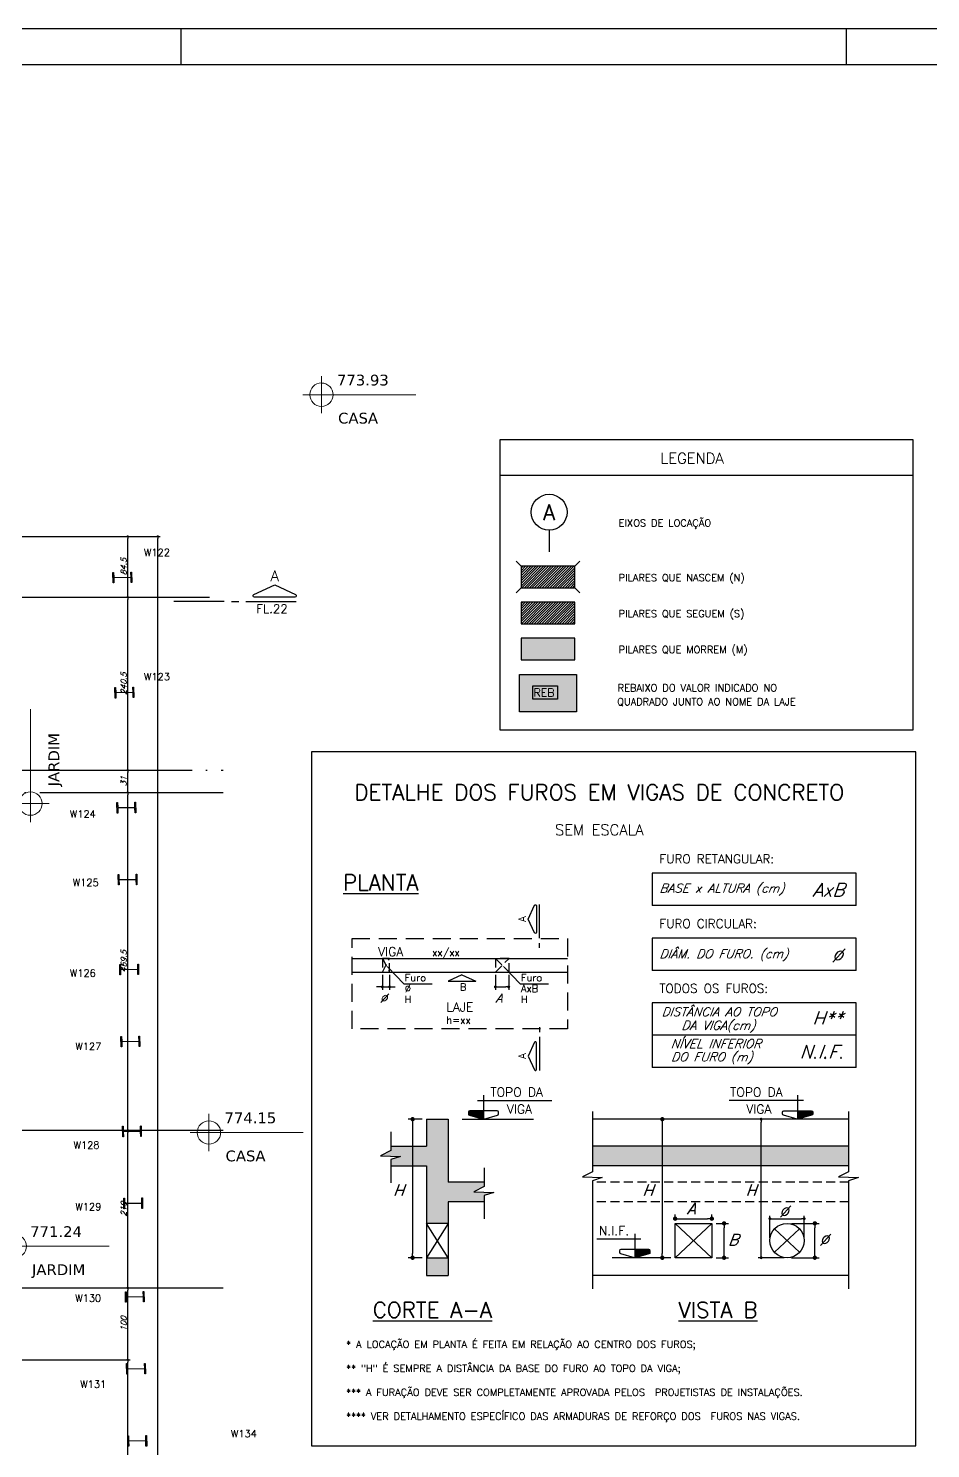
# Model space of a CAD drawing. Extents: x -4172 to 5483, y -2094 to 2406.
# Drawn here: x 3421 to 4675, y 432 to 2406 of the extents above; entities that cross this region are included whole.
import ezdxf
from ezdxf import colors
from ezdxf.entities.mleader import LeaderData, LeaderLine
from ezdxf.enums import TextEntityAlignment as Align
from ezdxf.math import Vec2, Vec3

# ---------------------------------------------------------------- set-up
doc = ezdxf.new("R2010")
doc.units = 0
doc.header["$LTSCALE"] = 50
doc.header["$MEASUREMENT"] = 0
for name, pattern in [('DASHED', [0.75, 0.5, -0.25]), ('EIXO', [6.8, 6, -0.4, 0, -0.4]), ('HIDDEN', [0.375, 0.25, -0.125])]:
    doc.linetypes.add(name, pattern=pattern)
doc.layers.get('0').update_dxf_attribs({"linetype": 'CONTINUOUS'})
doc.layers.get('DEFPOINTS').update_dxf_attribs({"linetype": 'CONTINUOUS'})
for name, color, linetype in [('13', 3, 'CONTINUOUS'), ('6', 6, 'CONTINUOUS'), ('F-AUX', 2, 'CONTINUOUS'), ('F-AUX-RED', 1, 'CONTINUOUS'), ('F-CORTE-INDICAÇÃO', 4, 'CONTINUOUS'), ('F-COTAS', 106, 'CONTINUOUS'), ('F-DET_LINHA', 1, 'CONTINUOUS'), ('F-DET_TEXTO', 3, 'CONTINUOUS'), ('F-EIXO', 12, 'EIXO'), ('F-FURO-PAREDE-TEXTOS', 2, 'CONTINUOUS'), ('F-FUROS', 2, 'HIDDEN'), ('F-LAJES', 3, 'CONTINUOUS'), ('F-LAJES-DIM', 2, 'CONTINUOUS'), ('F-LAJES-NOME', 4, 'CONTINUOUS'), ('F-MARGEM', 1, 'CONTINUOUS'), ('F-PERFIL - W310x52', 4, 'CONTINUOUS'), ('F-PERFIL- W250x32.7', 4, 'CONTINUOUS'), ('F-PILARES', 170, 'CONTINUOUS'), ('F-PILARES-HACH', 174, 'CONTINUOUS'), ('F-PILARES-NOME', 170, 'CONTINUOUS'), ('F-SOLIDO', 71, 'CONTINUOUS'), ('F-TEXTO', 6, 'CONTINUOUS'), ('F-TEXTO-CYAN', 4, 'CONTINUOUS'), ('F-TEXTO-GREEN', 3, 'CONTINUOUS'), ('F-TEXTO-YELLOW', 2, 'CONTINUOUS'), ('F-VIGAS', 3, 'CONTINUOUS'), ('F-VIGAS-DIM', 2, 'CONTINUOUS'), ('F-VIGAS-NOME', 4, 'CONTINUOUS')]:
    doc.layers.add(name, color=color, linetype=linetype)
doc.layers.add('A-ANNO-NOTE', color=253, linetype='CONTINUOUS', lineweight=9)
doc.styles.add('8718-AE-BARR-FORM-R09$0$ROMANS', font='romans.shx', dxfattribs={"oblique": 20})
doc.styles.add('CP-TEXT-INCL', font='romans.shx', dxfattribs={"oblique": 20})
doc.styles.add('MCP', font='romans.shx')
doc.styles.add('ROMANS', font='romans.shx')
doc.styles.get("Standard").update_dxf_attribs({"font": 'ROMANS.SHX'})
doc.styles.add('Verdana_3', font='verdana.ttf', dxfattribs={"height": 20})
doc.dimstyles.new('CP-COTAS-50', dxfattribs={"dimscale": 0.64, "dimtxt": 12.5, "dimasz": 5, "dimexe": 5, "dimexo": 5, "dimgap": 2.5, "dimtad": 1, "dimdec": 1, "dimdsep": 46, "dimtxsty": 'CP-TEXT-INCL', "dimblk1": 'DOT', "dimblk2": 'DOT', "dimsah": 1, "dimcen": 9, "dimclrd": 256, "dimclre": 256, "dimclrt": 256, "dimadec": 0, "dimazin": 0, "dimtfac": 1, "dimtdec": 1, "dimtmove": 2, "dimatfit": 3, "dimldrblk": 'DOT', "dimfxl": 0, "dimtolj": 1, "dimarcsym": 0})
doc.dimstyles.new('CP-COTAS-75', dxfattribs={"dimscale": 0.8, "dimtxt": 18.75, "dimasz": 7.5, "dimexe": 7.5, "dimexo": 7.5, "dimgap": 3.75, "dimtad": 1, "dimdsep": 46, "dimtxsty": 'CP-TEXT-INCL', "dimblk1": 'DOT', "dimblk2": 'DOT', "dimsah": 1, "dimcen": 13.5, "dimclrd": 256, "dimclre": 256, "dimclrt": 256, "dimadec": 0, "dimazin": 0, "dimtfac": 1, "dimtofl": 0, "dimtmove": 2, "dimatfit": 3, "dimldrblk": 'DOT', "dimfxl": 0, "dimtolj": 1, "dimarcsym": 0})
pattern_1 = [(45, (9667.2312, 2422.7732), (-1.767767, 1.767767), [])]

# ---------------------------------------------------------------- blocks, each defined once
blk = doc.blocks.new('*U19')
at = {"layer": 'F-EIXO'}
blk.add_line((0, 0), (7397, 0), dxfattribs=at)
at = {"layer": 'F-TEXTO', "style": 'ROMANS'}
blk.add_attdef('EIXO', text='', height=17.5, dxfattribs=at).set_placement((-28.2072, 0), align=Align.MIDDLE_CENTER)
blk = doc.blocks.new('*U25')
at = {"layer": 'F-EIXO'}
blk.add_line((0, 0), (7397, 0), dxfattribs=at)
at = {"layer": 'F-TEXTO', "style": 'ROMANS'}
blk.add_attdef('EIXO', text='', height=17.5, dxfattribs=at).set_placement((-28.2072, 0), align=Align.MIDDLE_CENTER)
blk = doc.blocks.new('*U43')
at = {"layer": 'F-EIXO'}
blk.add_line((0, 0), (7397, 0), dxfattribs=at)
at = {"layer": 'F-TEXTO', "style": 'ROMANS'}
blk.add_attdef('EIXO', text='', height=17.5, dxfattribs=at).set_placement((-28.2072, 0), align=Align.MIDDLE_CENTER)
blk = doc.blocks.new('*U44')
at = {"layer": 'F-EIXO'}
blk.add_line((0, 0), (7484.954, 0), dxfattribs=at)
at = {"layer": 'F-TEXTO', "style": 'ROMANS'}
blk.add_attdef('EIXO', text='', height=17.5, dxfattribs=at).set_placement((-28.2072, 0), align=Align.MIDDLE_CENTER)
blk = doc.blocks.new('*U40')
at = {"layer": 'F-EIXO'}
blk.add_line((0, 0), (7378.2, 0), dxfattribs=at)
at = {"layer": 'F-TEXTO', "style": 'ROMANS'}
blk.add_attdef('EIXO', text='', height=17.5, dxfattribs=at).set_placement((-28.2, 0), align=Align.MIDDLE_CENTER)
blk = doc.blocks.new('A0-4L_900')
at = {"layer": 'F-MARGEM', "color": 2}
for p, q in [((155.9, 90), (155.9, 89)), ((174.4, 90), (174.4, 89))]:
    blk.add_line(p, q, dxfattribs=at)
blk.add_lwpolyline([(0, 0), (0, 90), (192.9, 90), (192.9, 0)], close=True, dxfattribs=at)
at = {"layer": 'F-MARGEM', "color": 7}
blk.add_lwpolyline([(2.5, 89), (191.9, 89), (191.9, 1), (2.5, 1)], close=True, dxfattribs=at)
blk = doc.blocks.new('_DOT')
at = {"color": 0, "linetype": 'ByBlock'}
blk.add_line((-0.5, 0), (-1, 0), dxfattribs=at)
at = {"color": 0, "linetype": 'ByBlock', "const_width": 0.5}
blk.add_lwpolyline([(-0.25, 0, 1), (0.25, 0, 1)], format="xyb", close=True, dxfattribs=at)
blk = doc.blocks.new('*D76')
at = {"layer": 'DEFPOINTS', "color": 0, "transparency": 16777216}
for p in [(4370.7, 751.1), (4319.6, 744.6), (4370.7, 744.6)]:
    blk.add_point(p, dxfattribs=at)
at = {"layer": 'F-COTAS', "lineweight": -2, "transparency": 16777216}
for p, q in [((4319.6, 750.6), (4319.6, 757.1)), ((4325.6, 751.1), (4364.7, 751.1)), ((4370.7, 750.6), (4370.7, 757.1))]:
    blk.add_line(p, q, dxfattribs=at)
at = {"layer": 'F-COTAS', "lineweight": -2, "transparency": 16777216, "xscale": 6, "yscale": 6, "zscale": 6, "rotation": 180}
blk.add_blockref('_DOT', (4319.6, 751.1), dxfattribs=at)
at = {"layer": 'F-COTAS', "lineweight": -2, "transparency": 16777216, "xscale": 6, "yscale": 6, "zscale": 6}
blk.add_blockref('_DOT', (4370.7, 751.1), dxfattribs=at)
blk = doc.blocks.new('*D77')
at = {"layer": 'DEFPOINTS', "color": 0, "transparency": 16777216}
for p in [(4319.6, 889.4), (4301.8, 696.8), (4319.6, 696.8)]:
    blk.add_point(p, dxfattribs=at)
at = {"layer": 'F-COTAS', "lineweight": -2, "transparency": 16777216}
for p, q in [((4313.6, 889.4), (4295.8, 889.4)), ((4301.8, 883.4), (4301.8, 702.8)), ((4313.6, 696.8), (4295.8, 696.8))]:
    blk.add_line(p, q, dxfattribs=at)
at = {"layer": 'F-COTAS', "lineweight": -2, "transparency": 16777216, "xscale": 6, "yscale": 6, "zscale": 6}
for p, rotation in [((4301.8, 889.4), 90), ((4301.8, 696.8), 270)]:
    blk.add_blockref('_DOT', p, dxfattribs=dict(at, rotation=rotation))
blk = doc.blocks.new('*D78')
at = {"layer": 'DEFPOINTS', "color": 0, "transparency": 16777216}
for p in [(4370.7, 744.6), (4387.7, 744.6), (4370.7, 696.8)]:
    blk.add_point(p, dxfattribs=at)
at = {"layer": 'F-COTAS', "lineweight": -2, "transparency": 16777216}
for p, q in [((4376.7, 744.6), (4393.7, 744.6)), ((4387.7, 702.8), (4387.7, 738.6)), ((4376.7, 696.8), (4393.7, 696.8))]:
    blk.add_line(p, q, dxfattribs=at)
at = {"layer": 'F-COTAS', "lineweight": -2, "transparency": 16777216, "xscale": 6, "yscale": 6, "zscale": 6}
for p, rotation in [((4387.7, 744.6), 90), ((4387.7, 696.8), 270)]:
    blk.add_blockref('_DOT', p, dxfattribs=dict(at, rotation=rotation))
blk = doc.blocks.new('*D79')
at = {"layer": 'DEFPOINTS', "color": 0, "transparency": 16777216}
for p in [(3974.1, 889.4), (3954.7, 696.8), (3974.1, 696.8)]:
    blk.add_point(p, dxfattribs=at)
at = {"layer": 'F-COTAS', "lineweight": -2, "transparency": 16777216}
for p, q in [((3968.1, 889.4), (3948.7, 889.4)), ((3954.7, 883.4), (3954.7, 702.8)), ((3968.1, 696.8), (3948.7, 696.8))]:
    blk.add_line(p, q, dxfattribs=at)
at = {"layer": 'F-COTAS', "lineweight": -2, "transparency": 16777216, "xscale": 6, "yscale": 6, "zscale": 6}
for p, rotation in [((3954.7, 889.4), 90), ((3954.7, 696.8), 270)]:
    blk.add_blockref('_DOT', p, dxfattribs=dict(at, rotation=rotation))
blk = doc.blocks.new('*D80')
at = {"layer": 'DEFPOINTS', "color": 0, "transparency": 16777216}
for p in [(4475.2, 744.6), (4513.9, 744.6), (4475.2, 696.8)]:
    blk.add_point(p, dxfattribs=at)
at = {"layer": 'F-COTAS', "lineweight": -2, "transparency": 16777216}
for p, q in [((4481.2, 744.6), (4519.9, 744.6)), ((4513.9, 702.8), (4513.9, 738.6)), ((4481.2, 696.8), (4519.9, 696.8))]:
    blk.add_line(p, q, dxfattribs=at)
at = {"layer": 'F-COTAS', "lineweight": -2, "transparency": 16777216, "xscale": 6, "yscale": 6, "zscale": 6}
for p, rotation in [((4513.9, 744.6), 90), ((4513.9, 696.8), 270)]:
    blk.add_blockref('_DOT', p, dxfattribs=dict(at, rotation=rotation))
blk = doc.blocks.new('*D72')
at = {"layer": 'DEFPOINTS', "color": 0, "linetype": 'Continuous', "transparency": 16777216}
for p in [(3284.5, 1699.5), (3600.5, 1699.5), (3264.5, -934.5)]:
    blk.add_point(p, dxfattribs=at)
at = {"layer": 'F-COTAS', "linetype": 'Continuous', "lineweight": -2, "transparency": 16777216}
for p, q in [((3287.7, 1699.5), (3603.7, 1699.5)), ((3600.5, -931.3), (3600.5, 1696.3)), ((3267.7, -934.5), (3603.7, -934.5))]:
    blk.add_line(p, q, dxfattribs=at)
at = {"layer": 'F-COTAS', "linetype": 'Continuous', "lineweight": -2, "transparency": 16777216, "xscale": 3.2, "yscale": 3.2, "zscale": 3.2}
for p, rotation in [((3600.5, 1699.5), 90), ((3600.5, -934.5), 270)]:
    blk.add_blockref('_DOT', p, dxfattribs=dict(at, rotation=rotation))
at = {"layer": 'F-COTAS', "linetype": 'Continuous', "transparency": 16777216, "insert": (3594.9, 382.5), "char_height": 8, "attachment_point": 5, "rotation": 90, "style": 'CP-TEXT-INCL'}
blk.add_mtext('\\A1;2634', dxfattribs=at)
blk = doc.blocks.new('*D83')
at = {"layer": 'DEFPOINTS', "color": 0, "linetype": 'Continuous', "transparency": 16777216}
for p in [(3327.4, 555), (3558.7, 555), (3327.4, 204)]:
    blk.add_point(p, dxfattribs=at)
at = {"layer": 'F-COTAS', "linetype": 'Continuous', "lineweight": -2, "transparency": 16777216}
for p, q in [((3330.6, 555), (3561.9, 555)), ((3558.7, 207.2), (3558.7, 551.8)), ((3330.6, 204), (3561.9, 204))]:
    blk.add_line(p, q, dxfattribs=at)
at = {"layer": 'F-COTAS', "linetype": 'Continuous', "lineweight": -2, "transparency": 16777216, "xscale": 3.2, "yscale": 3.2, "zscale": 3.2}
for p, rotation in [((3558.7, 555), 90), ((3558.7, 204), 270)]:
    blk.add_blockref('_DOT', p, dxfattribs=dict(at, rotation=rotation))
at = {"layer": 'F-COTAS', "linetype": 'Continuous', "transparency": 16777216, "insert": (3553.1, 379.5), "char_height": 8, "attachment_point": 5, "rotation": 90, "style": 'CP-TEXT-INCL'}
blk.add_mtext('\\A1;351', dxfattribs=at)
blk = doc.blocks.new('*D84')
at = {"layer": 'DEFPOINTS', "color": 0, "linetype": 'Continuous', "transparency": 16777216}
for p in [(3327.4, 655), (3558.7, 655), (3327.4, 555)]:
    blk.add_point(p, dxfattribs=at)
at = {"layer": 'F-COTAS', "linetype": 'Continuous', "lineweight": -2, "transparency": 16777216}
for p, q in [((3330.6, 655), (3561.9, 655)), ((3558.7, 558.2), (3558.7, 651.8)), ((3330.6, 555), (3561.9, 555))]:
    blk.add_line(p, q, dxfattribs=at)
at = {"layer": 'F-COTAS', "linetype": 'Continuous', "lineweight": -2, "transparency": 16777216, "xscale": 3.2, "yscale": 3.2, "zscale": 3.2}
for p, rotation in [((3558.7, 655), 90), ((3558.7, 555), 270)]:
    blk.add_blockref('_DOT', p, dxfattribs=dict(at, rotation=rotation))
at = {"layer": 'F-COTAS', "linetype": 'Continuous', "transparency": 16777216, "insert": (3553.1, 605), "char_height": 8, "attachment_point": 5, "rotation": 90, "style": 'CP-TEXT-INCL'}
blk.add_mtext('\\A1;100', dxfattribs=at)
blk = doc.blocks.new('*D85')
at = {"layer": 'DEFPOINTS', "color": 0, "linetype": 'Continuous', "transparency": 16777216}
for p in [(3327.4, 874), (3558.7, 874), (3327.4, 655)]:
    blk.add_point(p, dxfattribs=at)
at = {"layer": 'F-COTAS', "linetype": 'Continuous', "lineweight": -2, "transparency": 16777216}
for p, q in [((3330.6, 874), (3561.9, 874)), ((3558.7, 658.2), (3558.7, 870.8)), ((3330.6, 655), (3561.9, 655))]:
    blk.add_line(p, q, dxfattribs=at)
at = {"layer": 'F-COTAS', "linetype": 'Continuous', "lineweight": -2, "transparency": 16777216, "xscale": 3.2, "yscale": 3.2, "zscale": 3.2}
for p, rotation in [((3558.7, 874), 90), ((3558.7, 655), 270)]:
    blk.add_blockref('_DOT', p, dxfattribs=dict(at, rotation=rotation))
at = {"layer": 'F-COTAS', "linetype": 'Continuous', "transparency": 16777216, "insert": (3553.1, 764.5), "char_height": 8, "attachment_point": 5, "rotation": 90, "style": 'CP-TEXT-INCL'}
blk.add_mtext('\\A1;219', dxfattribs=at)
blk = doc.blocks.new('*D86')
at = {"layer": 'DEFPOINTS', "color": 0, "linetype": 'Continuous', "transparency": 16777216}
for p in [(3540, 1343.5), (3558.7, 1343.5), (3327.4, 874)]:
    blk.add_point(p, dxfattribs=at)
at = {"layer": 'F-COTAS', "linetype": 'Continuous', "lineweight": -2, "transparency": 16777216}
for p, q in [((3543.2, 1343.5), (3561.9, 1343.5)), ((3558.7, 877.2), (3558.7, 1340.3)), ((3330.6, 874), (3561.9, 874))]:
    blk.add_line(p, q, dxfattribs=at)
at = {"layer": 'F-COTAS', "linetype": 'Continuous', "lineweight": -2, "transparency": 16777216, "xscale": 3.2, "yscale": 3.2, "zscale": 3.2}
for p, rotation in [((3558.7, 1343.5), 90), ((3558.7, 874), 270)]:
    blk.add_blockref('_DOT', p, dxfattribs=dict(at, rotation=rotation))
at = {"layer": 'F-COTAS', "linetype": 'Continuous', "transparency": 16777216, "insert": (3553.1, 1108.7), "char_height": 8, "attachment_point": 5, "rotation": 90, "style": 'CP-TEXT-INCL'}
blk.add_mtext('\\A1;469.5', dxfattribs=at)
blk = doc.blocks.new('*D87')
at = {"layer": 'DEFPOINTS', "color": 0, "linetype": 'Continuous', "transparency": 16777216}
for p in [(3540, 1374.5), (3558.7, 1374.5), (3540, 1343.5)]:
    blk.add_point(p, dxfattribs=at)
at = {"layer": 'F-COTAS', "linetype": 'Continuous', "lineweight": -2, "transparency": 16777216}
for p, q in [((3543.2, 1374.5), (3561.9, 1374.5)), ((3558.7, 1346.7), (3558.7, 1371.3)), ((3543.2, 1343.5), (3561.9, 1343.5))]:
    blk.add_line(p, q, dxfattribs=at)
at = {"layer": 'F-COTAS', "linetype": 'Continuous', "lineweight": -2, "transparency": 16777216, "xscale": 3.2, "yscale": 3.2, "zscale": 3.2}
for p, rotation in [((3558.7, 1374.5), 90), ((3558.7, 1343.5), 270)]:
    blk.add_blockref('_DOT', p, dxfattribs=dict(at, rotation=rotation))
at = {"layer": 'F-COTAS', "linetype": 'Continuous', "transparency": 16777216, "insert": (3553.1, 1359), "char_height": 8, "attachment_point": 5, "rotation": 90, "style": 'CP-TEXT-INCL'}
blk.add_mtext('\\A1;31', dxfattribs=at)
blk = doc.blocks.new('*D88')
at = {"layer": 'DEFPOINTS', "color": 0, "linetype": 'Continuous', "transparency": 16777216}
for p in [(3540, 1615), (3558.7, 1615), (3540, 1374.5)]:
    blk.add_point(p, dxfattribs=at)
at = {"layer": 'F-COTAS', "linetype": 'Continuous', "lineweight": -2, "transparency": 16777216}
for p, q in [((3543.2, 1615), (3561.9, 1615)), ((3558.7, 1377.7), (3558.7, 1611.8)), ((3543.2, 1374.5), (3561.9, 1374.5))]:
    blk.add_line(p, q, dxfattribs=at)
at = {"layer": 'F-COTAS', "linetype": 'Continuous', "lineweight": -2, "transparency": 16777216, "xscale": 3.2, "yscale": 3.2, "zscale": 3.2}
for p, rotation in [((3558.7, 1615), 90), ((3558.7, 1374.5), 270)]:
    blk.add_blockref('_DOT', p, dxfattribs=dict(at, rotation=rotation))
at = {"layer": 'F-COTAS', "linetype": 'Continuous', "transparency": 16777216, "insert": (3553.1, 1494.7), "char_height": 8, "attachment_point": 5, "rotation": 90, "style": 'CP-TEXT-INCL'}
blk.add_mtext('\\A1;240.5', dxfattribs=at)
blk = doc.blocks.new('*D89')
at = {"layer": 'DEFPOINTS', "color": 0, "linetype": 'Continuous', "transparency": 16777216}
for p in [(3284.5, 1699.5), (3558.7, 1699.5), (3540, 1615)]:
    blk.add_point(p, dxfattribs=at)
at = {"layer": 'F-COTAS', "linetype": 'Continuous', "lineweight": -2, "transparency": 16777216}
for p, q in [((3287.7, 1699.5), (3561.9, 1699.5)), ((3558.7, 1618.2), (3558.7, 1696.3)), ((3543.2, 1615), (3561.9, 1615))]:
    blk.add_line(p, q, dxfattribs=at)
at = {"layer": 'F-COTAS', "linetype": 'Continuous', "lineweight": -2, "transparency": 16777216, "xscale": 3.2, "yscale": 3.2, "zscale": 3.2}
for p, rotation in [((3558.7, 1699.5), 90), ((3558.7, 1615), 270)]:
    blk.add_blockref('_DOT', p, dxfattribs=dict(at, rotation=rotation))
at = {"layer": 'F-COTAS', "linetype": 'Continuous', "transparency": 16777216, "insert": (3553.1, 1657.2), "char_height": 8, "attachment_point": 5, "rotation": 90, "style": 'CP-TEXT-INCL'}
blk.add_mtext('\\A1;84.5', dxfattribs=at)
blk = doc.blocks.new('*U130')
at = {"layer": 'F-CORTE-INDICAÇÃO'}
for p, q in [((70, 0), (0, 0)), ((80, 0), (90, 0)), ((100, 0), (170, 0))]:
    blk.add_line(p, q, dxfattribs=at)
blk.add_lwpolyline([(112, 6, -0.802585), (111.2, 9.8), (140, 23.3), (168.8, 9.8, -0.802585), (168, 6)], format="xyb", close=True, dxfattribs=at)
at = {"layer": 'F-CORTE-INDICAÇÃO', "style": 'ROMANS'}
blk.add_attdef('CORTE', text='', height=15, dxfattribs=at).set_placement((140, 35.8), align=Align.MIDDLE_CENTER)
at = {"layer": 'F-CORTE-INDICAÇÃO', "color": 2, "style": 'ROMANS'}
blk.add_attdef('FOLHA', text='', height=12, dxfattribs=at).set_placement((75.6, -10), align=Align.MIDDLE_CENTER)
blk = doc.blocks.new('LGN-COTA E LEGENDA - LGN-COTA E LEGENDA-473137-Térreo')
at = {"layer": 'A-ANNO-NOTE'}
for p, q in [((-0.009, -0.238), (-0.009, 0.28)), ((-0.268, 0.021), (1.302, 0.021))]:
    blk.add_line(p, q, dxfattribs=at)
for centre, start, end in [((-0.009, 0.022), 90, 180), ((-0.009, 0.021), 180, 270), ((-0.009, 0.021), 360, 90), ((-0.009, 0.021), 270, 0)]:
    blk.add_arc(centre, 0.162, start, end, dxfattribs=at)
blk = doc.blocks.new('zw$7512')
at = {"layer": 'A-ANNO-NOTE', "xscale": 100, "yscale": 100, "zscale": 100}
for p in [(4028.4, 1680.3), (3872, 654.8), (3602, 496.7)]:
    blk.add_blockref('LGN-COTA E LEGENDA - LGN-COTA E LEGENDA-473137-Térreo', p, dxfattribs=at)
at = {"layer": 'A-ANNO-NOTE', "xscale": 100, "yscale": 100, "zscale": 100, "rotation": 89.9999999999999}
blk.add_blockref('LGN-COTA E LEGENDA - LGN-COTA E LEGENDA-473137-Térreo', (3625.1, 1114.9), dxfattribs=at)
at = {"layer": 'A-ANNO-NOTE', "style": 'Verdana_3'}
for s, p in [('773.93', (4049.1, 1695.2)), ('CASA', (4050.6, 1642.3)), ('774.15', (3892.7, 669.7)), ('CASA', (3894.2, 616.8)), ('771.24', (3622.6, 511.6)), ('JARDIM', (3625.1, 458.7))]:
    blk.add_text(s, height=15, dxfattribs=at).set_placement(p)
blk.add_text('JARDIM', height=15, rotation=90, dxfattribs=at).set_placement((3663, 1138))
blk = doc.blocks.new('A$C44D756D9')
at = {"layer": 'F-PERFIL- W250x32.7', "linetype": 'Continuous'}
for points in [[(6889.1, 160.4), (6889.4, 145.8), (6888.4, 145.7), (6888.3, 152.7), (6864.2, 152.3), (6864.4, 145.3), (6863.5, 145.3), (6863.2, 159.9), (6864.1, 159.9), (6864.2, 152.9), (6888.3, 153.3), (6888.2, 160.3)], [(6891.9, 0.4), (6892.1, -14.2), (6891.2, -14.2), (6891.1, -7.2), (6867, -7.7), (6867.1, -14.7), (6866.2, -14.7), (6866, -0.1), (6866.9, -0.1), (6867, -7.1), (6891.1, -6.6), (6890.9, 0.4)], [(6894.6, -159.6), (6894.9, -174.2), (6894, -174.2), (6893.8, -167.2), (6869.8, -167.6), (6869.9, -174.6), (6869, -174.6), (6868.7, -160), (6869.6, -160), (6869.8, -167), (6893.8, -166.6), (6893.7, -159.6)], [(6896.3, -259.6), (6896.6, -274.2), (6895.7, -274.2), (6895.6, -267.2), (6871.5, -267.6), (6871.6, -274.6), (6870.7, -274.6), (6870.4, -260), (6871.4, -260), (6871.5, -267), (6895.6, -266.6), (6895.4, -259.6)], [(6898.5, -384.6), (6898.8, -399.2), (6897.8, -399.2), (6897.7, -392.2), (6873.7, -392.6), (6873.8, -399.6), (6872.9, -399.6), (6872.6, -385), (6873.5, -385), (6873.6, -392), (6897.7, -391.6), (6897.6, -384.6)], [(6900.2, -484.6), (6900.5, -499.2), (6899.6, -499.2), (6899.4, -492.2), (6875.4, -492.6), (6875.5, -499.6), (6874.6, -499.6), (6874.3, -485), (6875.2, -485), (6875.4, -492), (6899.4, -491.6), (6899.3, -484.6)], [(6902.4, -609.5), (6902.6, -624.1), (6901.7, -624.1), (6901.6, -617.2), (6877.5, -617.6), (6877.7, -624.6), (6876.7, -624.6), (6876.5, -610), (6877.4, -610), (6877.5, -617), (6901.6, -616.5), (6901.5, -609.6)], [(6904.1, -709.5), (6904.4, -724.1), (6903.4, -724.1), (6903.3, -717.1), (6879.3, -717.6), (6879.4, -724.5), (6878.5, -724.6), (6878.2, -710), (6879.1, -710), (6879.2, -716.9), (6903.3, -716.5), (6903.2, -709.5)], [(6906.3, -839.5), (6906.6, -854.1), (6905.7, -854.1), (6905.6, -847.1), (6881.5, -847.5), (6881.6, -854.5), (6880.7, -854.5), (6880.5, -839.9), (6881.4, -839.9), (6881.5, -846.9), (6905.6, -846.5), (6905.4, -839.5)], [(6908.1, -939.5), (6908.3, -954.1), (6907.4, -954.1), (6907.3, -947.1), (6883.2, -947.5), (6883.3, -954.5), (6882.4, -954.5), (6882.2, -939.9), (6883.1, -939.9), (6883.2, -946.9), (6907.3, -946.5), (6907.2, -939.5)], [(6909.8, -1039.8), (6910.1, -1054.4), (6909.1, -1054.4), (6909, -1047.4), (6885, -1047.8), (6885.1, -1054.8), (6884.2, -1054.8), (6883.9, -1040.2), (6884.8, -1040.2), (6884.9, -1047.2), (6909, -1046.8), (6908.9, -1039.8)]]:
    blk.add_lwpolyline(points, close=True, dxfattribs=at)
at = {"layer": 'F-PILARES-NOME'}
for s, p in [('W122', (6906.4, 182.6)), ('W123', (6906.4, 10)), ('W124', (6803.3, -180.9)), ('W125', (6807.4, -276.2)), ('W126', (6803.3, -402.1)), ('W127', (6811, -503.8)), ('W128', (6808.5, -641.1)), ('W129', (6811, -726.8)), ('W130', (6810.8, -853.9)), ('W131', (6817.7, -973.5)), ('W134', (7027.2, -1042.3))]:
    blk.add_text(s, height=10, dxfattribs=at).set_placement(p)

msp = doc.modelspace()

# ---------------------------------------------------------------- hatches: boundary and pattern name
at = {"layer": 'F-PILARES-HACH'}
h = msp.add_hatch(dxfattribs=at)
h.set_pattern_fill('ANSI31', color=256, scale=20, style=0)
h.set_pattern_definition(pattern_1)
h.paths.add_polyline_path([(4105.452, 1657.984), (4105.452, 1627.984), (4180.452, 1627.984), (4180.452, 1657.984)])
h = msp.add_hatch(dxfattribs=at)
h.set_pattern_fill('ANSI31', color=256, scale=20, style=0)
h.set_pattern_definition(pattern_1)
h.paths.add_polyline_path([(4105.452, 1607.984), (4105.452, 1577.984), (4180.452, 1577.984), (4180.452, 1607.984)])
at = {"layer": 'F-SOLIDO'}
for color, points in [(252, [(4105.452, 1557.984), (4105.452, 1527.984), (4180.452, 1527.984), (4180.452, 1557.984)]), (254, [(4103.333, 1507.42), (4103.333, 1455.569), (4182.571, 1455.569), (4182.571, 1507.42)]), (256, [(3974.132, 851.666), (3924.372, 851.666), (3924.372, 845.702), (3910.244, 838.642), (3938.019, 837.595), (3924.372, 833.195), (3924.372, 824.571), (3974.132, 824.571), (3974.132, 744.571), (4004.132, 744.571), (4004.132, 774.571), (4054.132, 774.571), (4054.132, 783.195), (4067.779, 787.595), (4040.004, 788.642), (4054.132, 795.702), (4054.132, 801.666), (4004.132, 801.666), (4004.132, 889.387), (3974.132, 889.387)]), (256, [(4560.891, 824.571), (4560.891, 851.666), (4204.803, 851.666), (4204.803, 824.571)]), (256, [(4004.132, 672.35), (4004.132, 696.82), (3974.132, 696.82), (3974.132, 672.35)])]:
    msp.add_hatch(color=color, dxfattribs=at).paths.add_polyline_path(points)
h = msp.add_hatch(color=256, dxfattribs=at)
edge = h.paths.add_edge_path()
edge.add_line((4053.218, 901.214), (4034.218, 901.214))
edge.add_ellipse((4034.218, 899.214), major_axis=(1.414, 1.414), ratio=1, start_angle=45, end_angle=135)
edge.add_line((4032.218, 899.214), (4032.218, 896.702))
edge.add_ellipse((4034.218, 896.702), major_axis=(-1.414, 1.414), ratio=1, start_angle=45, end_angle=118.300756)
edge.add_line((4033.644, 894.787), (4052.644, 889.387))
edge.add_ellipse((4053.218, 891.302), major_axis=(1.414, 1.414), ratio=1, start_angle=208.300756, end_angle=225)
edge.add_line((4053.218, 889.302), (4053.218, 901.214))
h = msp.add_hatch(color=256, dxfattribs=at)
edge = h.paths.add_edge_path()
edge.add_line((4489.888, 901.214), (4508.888, 901.214))
edge.add_ellipse((4508.888, 899.214), major_axis=(-1.414, 1.414), ratio=1, start_angle=225, end_angle=315, ccw=False)
edge.add_line((4510.888, 899.214), (4510.888, 896.702))
edge.add_ellipse((4508.888, 896.702), major_axis=(1.414, 1.414), ratio=1, start_angle=241.699244, end_angle=315, ccw=False)
edge.add_line((4509.462, 894.787), (4490.462, 889.387))
edge.add_ellipse((4489.888, 891.302), major_axis=(-1.414, 1.414), ratio=1, start_angle=135, end_angle=151.699244, ccw=False)
edge.add_line((4489.888, 889.302), (4489.888, 901.214))
h = msp.add_hatch(color=256, dxfattribs=at)
edge = h.paths.add_edge_path()
edge.add_line((4263.701, 708.647), (4282.701, 708.647))
edge.add_ellipse((4282.701, 706.647), major_axis=(-1.414, 1.414), ratio=1, start_angle=225, end_angle=315, ccw=False)
edge.add_line((4284.701, 706.647), (4284.701, 704.135))
edge.add_ellipse((4282.701, 704.135), major_axis=(1.414, 1.414), ratio=1, start_angle=241.699244, end_angle=315, ccw=False)
edge.add_line((4283.276, 702.22), (4264.276, 696.82))
edge.add_ellipse((4263.701, 698.735), major_axis=(-1.414, 1.414), ratio=1, start_angle=135, end_angle=151.699244, ccw=False)
edge.add_line((4263.701, 696.735), (4263.701, 708.647))

# ---------------------------------------------------------------- linework, layer by layer
at = {"layer": '13', "color": 1}
msp.add_lwpolyline([(4121.686, 1491.565), (4156.186, 1491.565), (4156.186, 1473.039), (4121.686, 1473.039)], close=True, dxfattribs=at)
at = {"layer": '6'}
for p, q in [((4105.452, 1657.984), (4098.581, 1664.855)), ((4180.452, 1657.984), (4187.322, 1664.855)), ((4105.452, 1627.984), (4098.581, 1621.114)), ((4180.452, 1627.984), (4187.322, 1621.114))]:
    msp.add_line(p, q, dxfattribs=at)
at = {"layer": 'F-AUX'}
for p, q in [((4044.819, 915.35), (4148.423, 915.35)), ((4053.218, 922.804), (4053.218, 889.302)), ((4498.287, 915.35), (4394.684, 915.35)), ((4489.888, 922.804), (4489.888, 889.302)), ((4272.1, 722.783), (4210.698, 722.783)), ((4263.701, 730.237), (4263.701, 696.735))]:
    msp.add_line(p, q, dxfattribs=at)
for points in [[(4052.644, 889.387, 0.14676884), (4053.793, 889.387), (4072.793, 894.787, 0.33120617), (4074.218, 896.702), (4074.218, 899.214, 0.41421356), (4072.218, 901.214), (4034.218, 901.214, 0.41421356), (4032.218, 899.214), (4032.218, 896.702, 0.33120617), (4033.644, 894.787), (4052.644, 889.387, 0.14676884), (4053.793, 889.387)], [(4490.462, 889.387, -0.14676884), (4489.313, 889.387), (4470.313, 894.787, -0.33120617), (4468.888, 896.702), (4468.888, 899.214, -0.41421356), (4470.888, 901.214), (4508.888, 901.214, -0.41421356), (4510.888, 899.214), (4510.888, 896.702, -0.33120617), (4509.462, 894.787), (4490.462, 889.387, -0.14676884), (4489.313, 889.387)], [(4264.276, 696.82, -0.14676884), (4263.126, 696.82), (4244.126, 702.22, -0.33120617), (4242.701, 704.135), (4242.701, 706.647, -0.41421356), (4244.701, 708.647), (4282.701, 708.647, -0.41421356), (4284.701, 706.647), (4284.701, 704.135, -0.33120617), (4283.276, 702.22), (4264.276, 696.82, -0.14676884), (4263.126, 696.82)]]:
    msp.add_lwpolyline(points, format="xyb", dxfattribs=at)
at = {"layer": 'F-AUX-RED'}
for p, q in [((4370.722, 696.82), (4319.621, 744.571)), ((4319.621, 696.82), (4370.722, 744.571)), ((4492.687, 704.394), (4457.798, 736.996)), ((4457.798, 704.394), (4492.687, 736.996)), ((4313.075, 696.82), (4232.28, 696.82))]:
    msp.add_line(p, q, dxfattribs=at)
msp.add_lwpolyline([(4023.651, 889.387), (4122.904, 889.387)], dxfattribs=at)
at = {"layer": 'F-CORTE-INDICAÇÃO'}
for p, q in [((4130.926, 1140.925), (4130.926, 1187.592)), ((4130.926, 1127.592), (4130.926, 1134.259)), ((4130.926, 1017.078), (4130.926, 1010.411)), ((4130.926, 1003.744), (4130.926, 957.078))]:
    msp.add_line(p, q, dxfattribs=at)
for points in [[(4126.926, 1148.925, -0.80258485), (4124.384, 1148.362), (4115.417, 1167.592), (4124.384, 1186.822, -0.80258485), (4126.926, 1186.259)], [(4126.926, 995.744, 0.80258485), (4124.384, 996.308), (4115.417, 977.078), (4124.384, 957.848, 0.80258485), (4126.926, 958.411)]]:
    msp.add_lwpolyline(points, format="xyb", close=True, dxfattribs=at)
for points in [[(4023.301, 1090.241), (4004.071, 1081.273)], [(4023.301, 1090.241), (4042.531, 1081.273)], [(4004.071, 1081.273), (4042.531, 1081.273)]]:
    msp.add_lwpolyline(points, dxfattribs=at)
at = {"layer": 'F-COTAS'}
for p, q in [((3912.702, 1089.931), (3912.702, 1069.311)), ((3922.702, 1089.931), (3922.702, 1069.311)), ((4069.738, 1089.931), (4069.738, 1069.311)), ((4088.368, 1089.931), (4088.368, 1069.311)), ((3908.702, 1073.311), (3904.702, 1073.311)), ((3912.702, 1073.311), (3922.702, 1073.311)), ((3926.702, 1073.311), (3930.702, 1073.311)), ((4073.738, 1073.311), (4084.368, 1073.311)), ((4452.296, 889.387), (4435.223, 889.387)), ((4439.223, 700.82), (4439.223, 885.387)), ((4451.367, 724.695), (4451.367, 755.086)), ((4455.367, 751.086), (4495.118, 751.086)), ((4499.118, 724.695), (4499.118, 755.086)), ((4471.242, 696.82), (4435.223, 696.82))]:
    msp.add_line(p, q, dxfattribs=at)
at = {"layer": 'F-DET_LINHA', "color": 1}
for p, q in [((4650.126, 1784.251), (4076.231, 1784.251)), ((4571.284, 1231.189), (4287.519, 1231.189)), ((4287.519, 1231.189), (4287.519, 1186.189)), ((4571.284, 1186.189), (4571.284, 1231.189)), ((4571.284, 1186.189), (4287.519, 1186.189)), ((4571.284, 1141.189), (4287.519, 1141.189)), ((4287.519, 1141.189), (4287.519, 1096.189)), ((4571.284, 1096.189), (4571.284, 1141.189)), ((4571.284, 1096.189), (4287.519, 1096.189)), ((4287.519, 1051.189), (4287.519, 1006.189)), ((4571.284, 1051.189), (4287.519, 1051.189)), ((4571.284, 1006.189), (4571.284, 1051.189)), ((4571.284, 1006.189), (4287.519, 1006.189)), ((4287.519, 1006.189), (4287.519, 961.189)), ((4571.284, 961.189), (4571.284, 1006.189)), ((4571.284, 961.189), (4287.519, 961.189)), ((4204.803, 900.162), (4204.803, 816.253)), ((4560.891, 900.162), (4560.891, 816.253)), ((3924.372, 871.684), (3924.372, 845.702)), ((3924.372, 845.702), (3910.244, 838.642)), ((3910.244, 838.642), (3938.019, 837.595)), ((3938.019, 837.595), (3924.372, 833.195)), ((3924.372, 833.195), (3924.372, 800.712)), ((4054.132, 821.684), (4054.132, 795.702)), ((4204.803, 816.253), (4190.676, 809.193)), ((4560.891, 816.253), (4546.763, 809.193)), ((4054.132, 795.702), (4040.004, 788.642)), ((4190.676, 809.193), (4218.451, 808.146)), ((4218.451, 808.146), (4204.803, 803.746)), ((4204.803, 803.746), (4204.803, 653.817)), ((4546.763, 809.193), (4574.539, 808.146)), ((4574.539, 808.146), (4560.891, 803.746)), ((4560.891, 803.746), (4560.891, 653.817)), ((4040.004, 788.642), (4067.779, 787.595)), ((4067.779, 787.595), (4054.132, 783.195)), ((4054.132, 783.195), (4054.132, 750.712)), ((4004.132, 696.82), (3974.132, 744.571)), ((4004.132, 744.571), (3974.132, 696.82))]:
    msp.add_line(p, q, dxfattribs=at)
at = {"layer": 'F-DET_LINHA', "color": 12}
msp.add_line((4144.452, 1707.984), (4144.452, 1677.984), dxfattribs=at)
at = {"layer": 'F-DET_LINHA', "color": 3}
for p, q in [((3974.132, 889.387), (4004.132, 889.387)), ((3974.132, 889.387), (3974.132, 851.666)), ((4004.132, 889.387), (4004.132, 801.666)), ((3924.372, 851.666), (3974.132, 851.666)), ((4560.891, 851.666), (4204.803, 851.666)), ((3924.372, 824.571), (3974.132, 824.571)), ((3974.132, 824.571), (3974.132, 672.35)), ((4560.891, 824.571), (4204.803, 824.571)), ((4054.132, 801.666), (4004.132, 801.666)), ((4004.132, 774.571), (4004.132, 672.35)), ((4054.132, 774.571), (4004.132, 774.571)), ((4004.132, 744.571), (3974.132, 744.571)), ((3974.132, 696.82), (4004.132, 696.82)), ((3974.132, 672.35), (4004.132, 672.35))]:
    msp.add_line(p, q, dxfattribs=at)
at = {"layer": 'F-DET_LINHA', "color": 2}
for p, q in [((4560.891, 889.387), (4204.803, 889.387)), ((4560.891, 672.35), (4204.803, 672.35))]:
    msp.add_line(p, q, dxfattribs=at)
at = {"layer": 'F-DET_LINHA', "color": 1, "linetype": 'HIDDEN'}
for p, q in [((4560.891, 801.666), (4204.803, 801.666)), ((4560.891, 774.571), (4204.803, 774.571))]:
    msp.add_line(p, q, dxfattribs=at)
at = {"layer": 'F-DET_LINHA', "color": 1}
for points in [[(4076.231, 1834.251), (4650.126, 1834.251), (4650.126, 1430.201), (4076.231, 1430.201)], [(3814.174, 435.201), (4654.174, 435.201), (4654.174, 1400.201), (3814.174, 1400.201)]]:
    msp.add_lwpolyline(points, close=True, dxfattribs=at)
at = {"layer": 'F-DET_LINHA', "color": 1, "linetype": 'DASHED'}
msp.add_lwpolyline([(3870.487, 1140.356), (4169.914, 1140.356), (4169.914, 1015.144), (3870.487, 1015.144)], close=True, dxfattribs=at)
at = {"layer": 'F-DET_LINHA', "color": 2, "linetype": 'Continuous'}
msp.add_circle((4144.452, 1732.984), 25, dxfattribs=at)
at = {"layer": 'F-EIXO'}
msp.add_line((-3621.135, 1615), (3550.572, 1615), dxfattribs=at)
at = {"layer": 'F-FUROS'}
for points in [[(3912.702, 1112.931), (3912.702, 1093.931), (3922.702, 1093.931), (3922.702, 1112.931), (3912.702, 1112.931)], [(3912.702, 1093.931), (3922.702, 1112.931)], [(3912.702, 1112.931), (3922.702, 1093.931)], [(4069.738, 1112.931), (4069.738, 1093.931), (4088.738, 1093.931), (4088.738, 1112.931), (4069.738, 1112.931)], [(4069.738, 1093.931), (4088.738, 1112.931)], [(4069.738, 1112.931), (4088.738, 1093.931)]]:
    msp.add_lwpolyline(points, dxfattribs=at)
at = {"layer": 'F-LAJES'}
for points in [[(3870.487, 1112.931), (4169.914, 1112.931)], [(3870.487, 1093.931), (4169.914, 1093.931)]]:
    msp.add_lwpolyline(points, dxfattribs=at)
at = {"layer": 'F-PILARES'}
for points in [[(4105.452, 1627.984), (4180.452, 1627.984), (4180.452, 1657.984), (4105.452, 1657.984)], [(4105.452, 1577.984), (4180.452, 1577.984), (4180.452, 1607.984), (4105.452, 1607.984)], [(4105.452, 1527.984), (4180.452, 1527.984), (4180.452, 1557.984), (4105.452, 1557.984)]]:
    msp.add_lwpolyline(points, close=True, dxfattribs=at)
at = {"layer": 'F-VIGAS'}
msp.add_lwpolyline([(4103.333, 1507.42), (4182.571, 1507.42), (4182.571, 1455.569), (4103.333, 1455.569)], close=True, dxfattribs=at)
at = {"layer": 'F-VIGAS', "linetype": 'Continuous'}
msp.add_lwpolyline([(4319.621, 744.571), (4370.722, 744.571), (4370.722, 696.82), (4319.621, 696.82)], close=True, dxfattribs=at)
msp.add_circle((4475.242, 720.695), 23.875, dxfattribs=at)

# ---------------------------------------------------------------- block references
at = {"layer": 'A-ANNO-NOTE', "linetype": 'Continuous'}
msp.add_blockref('zw$7512', (-199.5, 214), dxfattribs=at)
at = {"layer": 'F-CORTE-INDICAÇÃO', "linetype": 'Continuous'}
ref = msp.add_blockref('*U130', (3622.98, 1608.917), dxfattribs=at)
ref.add_attrib('FOLHA', 'FL.22', dxfattribs={"color": 2, "height": 12, "style": 'ROMANS'}).set_placement((3759.185, 1598.917), align=Align.MIDDLE_CENTER)
ref.add_attrib('CORTE', 'A', dxfattribs={"height": 15, "style": 'ROMANS'}).set_placement((3762.98, 1644.681), align=Align.MIDDLE_CENTER)
at = {"layer": 'F-COTAS', "xscale": 4, "yscale": 4, "zscale": 4}
for p in [(3912.702, 1073.311), (4088.368, 1073.311), (4499.118, 751.086)]:
    msp.add_blockref('_DOT', p, dxfattribs=at)
for p, rotation in [((3922.702, 1073.311), 180), ((4069.738, 1073.311), 180), ((4439.223, 889.387), 90), ((4451.367, 751.086), 180), ((4439.223, 696.82), 270)]:
    msp.add_blockref('_DOT', p, dxfattribs=dict(at, rotation=rotation))
at = {"layer": 'F-EIXO', "linetype": 'Continuous'}
for name, p in [('*U40', (-3705.761, 1615)), ('*U44', (-3793.715, 1374.5)), ('*U43', (-3705.761, 1343.5)), ('*U25', (-3705.761, 874)), ('*U19', (-3705.761, 655))]:
    msp.add_blockref(name, p, dxfattribs=at)
at = {"layer": 'F-MARGEM', "linetype": 'Continuous', "xscale": 50, "yscale": 50, "zscale": 50}
msp.add_blockref('A0-4L_900', (-4162.376, -2094.493), dxfattribs=at)
at = {"layer": 'F-PERFIL - W310x52'}
msp.add_blockref('A$C44D756D9', (-3325, 1489.5), dxfattribs=at)

# ---------------------------------------------------------------- texts
at = {"layer": '13', "style": 'ROMANS'}
msp.add_text('REB', height=11.1111, dxfattribs=at).set_placement((4122.847, 1476.746))
at = {"layer": 'F-CORTE-INDICAÇÃO', "style": 'ROMANS'}
for p in [(4107.084, 1167.592), (4107.084, 977.078)]:
    msp.add_attdef('A', text='A', height=10, rotation=90, dxfattribs=at).set_placement(p, align=Align.MIDDLE_CENTER)
msp.add_attdef('B', text='A', height=10, dxfattribs=at).set_placement((4025.022, 1073.033), align=Align.MIDDLE_CENTER)
at = {"layer": 'F-DET_TEXTO', "color": 4, "style": '8718-AE-BARR-FORM-R09$0$ROMANS'}
msp.add_text('LEGENDA', height=15, dxfattribs=at).set_placement((4299.243, 1800.567))
at = {"layer": 'F-DET_TEXTO', "color": 6, "style": 'ROMANS'}
msp.add_text('A', height=21.875, dxfattribs=at).set_placement((4144.452, 1732.984), align=Align.MIDDLE_CENTER)
at = {"layer": 'F-DET_TEXTO', "color": 3, "style": 'ROMANS'}
msp.add_text('EIXOS DE LOCAÇÃO', height=10, dxfattribs=at).set_placement((4241.231, 1717.984), align=Align.MIDDLE_LEFT)
at = {"layer": 'F-FURO-PAREDE-TEXTOS', "linetype": 'Continuous', "style": 'MCP'}
for s, p in [('Furo', (3943.826, 1081.025)), ('Furo', (4105.362, 1081.025)), ('%%C', (3943.826, 1066.025)), ('AxB', (4105.362, 1066.025)), ('H', (3943.826, 1051.025)), ('H', (4105.362, 1051.025))]:
    msp.add_text(s, height=10, dxfattribs=at).set_placement(p)
at = {"layer": 'F-LAJES-DIM', "linetype": 'Continuous', "style": 'MCP'}
msp.add_text('h=xx', height=10, dxfattribs=at).set_placement((4001.621, 1022.132))
at = {"layer": 'F-LAJES-NOME', "linetype": 'Continuous', "style": 'MCP'}
msp.add_text('LAJE', height=12.5, dxfattribs=at).set_placement((4001.621, 1039.132))
at = {"layer": 'F-TEXTO', "color": 3, "style": 'MCP'}
for s, p in [('PILARES QUE NASCEM (N)', (4241.231, 1637.099)), ('PILARES QUE SEGUEM (S)', (4241.231, 1587.099)), ('PILARES QUE MORREM (M)', (4241.231, 1537.099)), ('REBAIXO DO VALOR INDICADO NO', (4239.731, 1483.878)), ('QUADRADO JUNTO AO NOME DA LAJE', (4239.038, 1464.615))]:
    msp.add_text(s, height=10, dxfattribs=at).set_placement(p)
at = {"layer": 'F-TEXTO', "style": 'ROMANS'}
for s, p in [('%%UPLANTA', (3858.08, 1207.465)), ('%%UCORTE A-A', (3899.238, 613.413)), ('%%UVISTA B', (4324.452, 613.413))]:
    msp.add_text(s, height=21.875, dxfattribs=at).set_placement(p)
at = {"layer": 'F-TEXTO', "insert": (4214.174, 1343.81), "char_height": 21.875, "width": 750, "attachment_point": 5, "style": 'ROMANS'}
msp.add_mtext('DETALHE DOS FUROS EM VIGAS DE CONCRETO', dxfattribs=at)
at = {"layer": 'F-TEXTO-CYAN', "style": 'ROMANS', "oblique": 20}
for s, height, p in [('AxB', 18.375, (4510.458, 1199.023)), ('%%C', 18.375, (4536.325, 1107.815)), ('Ø', 12, (3908.766, 1051.722)), ('A', 12, (4070.116, 1051.722)), ('H**', 18.375, (4510.203, 1020.773)), ('N.I.F.', 18.375, (4492.557, 973.689)), ('H', 15.75, (3927.536, 782.71)), ('H', 15.75, (4274.11, 782.71)), ('H', 15.75, (4417.377, 782.71)), ('A', 15.75, (4335.719, 757.223)), ('Ø', 15.75, (4463.59, 753.081)), ('B', 15.75, (4393.17, 713.978)), ('Ø', 15.75, (4519.403, 713.978))]:
    msp.add_text(s, height=height, dxfattribs=at).set_placement(p)
at = {"layer": 'F-TEXTO-CYAN', "color": 3, "insert": (3862.398, 581.513), "char_height": 10, "width": 748.96227, "attachment_point": 1, "style": 'ROMANS'}
msp.add_mtext('* A LOCAÇÃO EM PLANTA É FEITA EM RELAÇÃO AO CENTRO DOS FUROS;  \\P\\P** "H" É SEMPRE A DISTÂNCIA DA BASE DO FURO AO TOPO DA VIGA;  \\P\\P*** A FURAÇÃO DEVE SER COMPLETAMENTE APROVADA PELOS  PROJETISTAS DE INSTALAÇÕES.  \\P\\P**** VER DETALHAMENTO ESPECÍFICO DAS ARMADURAS DE REFORÇO DOS  FUROS NAS VIGAS.', dxfattribs=at)
at = {"layer": 'F-TEXTO-GREEN', "style": 'ROMANS'}
for s, height, p in [('FURO RETANGULAR:', 12.25, (4297.804, 1245.076)), ('FURO CIRCULAR:', 12.25, (4297.804, 1155.076)), ('TODOS OS FUROS:', 12.25, (4297.804, 1065.076)), ('TOPO DA', 12.5, (4062.96, 920.725)), ('TOPO DA', 12.5, (4396.217, 920.725)), ('VIGA', 12.5, (4085.763, 897.078)), ('VIGA', 12.5, (4418.652, 897.078)), ('N.I.F.', 12.5, (4213.657, 728.158))]:
    msp.add_text(s, height=height, dxfattribs=at).set_placement(p)
at = {"layer": 'F-TEXTO-YELLOW', "style": 'ROMANS'}
msp.add_text('SEM ESCALA', height=15, dxfattribs=at).set_placement((4152.67, 1284.083))
at = {"layer": 'F-TEXTO-YELLOW', "style": 'ROMANS', "oblique": 20}
for s, p in [('BASE x ALTURA (cm)', (4297.804, 1204.398)), ('DIÂM. DO FURO. (cm)', (4297.804, 1113.19)), ('DISTÂNCIA AO TOPO', (4300.709, 1032.461)), ('DA VIGA(cm)', (4328.4, 1013.76)), ('NÍVEL INFERIOR', (4313.465, 988.227)), ('DO FURO (m)', (4314.011, 969.902))]:
    msp.add_text(s, height=12.25, dxfattribs=at).set_placement(p)
at = {"layer": 'F-VIGAS-DIM', "linetype": 'Continuous', "style": 'MCP'}
msp.add_text('xx/xx', height=10, dxfattribs=at).set_placement((3981.872, 1116.056))
at = {"layer": 'F-VIGAS-NOME', "linetype": 'Continuous', "style": 'MCP'}
msp.add_text('VIGA', height=12.5, dxfattribs=at).set_placement((3906.872, 1116.056))

# ---------------------------------------------------------------- dimensions: what is measured, and where the dimension line sits
at = {"layer": 'F-COTAS', "linetype": 'Continuous'}
for base, p1, p2, picture, middle in [((3600.453, 1699.5), (3264.5, -934.5), (3284.5, 1699.5), '*D72', (3594.853, 382.5)), ((3558.66, 1699.5), (3540.045, 1615), (3284.5, 1699.5), '*D89', (3553.06, 1657.25)), ((3558.66, 1615), (3540.045, 1374.5), (3540.045, 1615), '*D88', (3553.06, 1494.75)), ((3558.66, 1374.5), (3540.045, 1343.5), (3540.045, 1374.5), '*D87', (3553.06, 1359)), ((3558.66, 1343.5), (3327.373, 874), (3540.045, 1343.5), '*D86', (3553.06, 1108.75)), ((3558.66, 874), (3327.373, 655), (3327.373, 874), '*D85', (3553.06, 764.5)), ((3558.66, 655), (3327.373, 555), (3327.373, 655), '*D84', (3553.06, 605)), ((3558.66, 555), (3327.373, 204), (3327.373, 555), '*D83', (3553.06, 379.5))]:
    dim = msp.add_linear_dim(base=base, p1=p1, p2=p2, angle=90, dimstyle='CP-COTAS-50', dxfattribs=at)
    dim.commit()
    dim.dimension.update_dxf_attribs({"geometry": picture, "text_midpoint": middle})
at = {"layer": 'F-COTAS'}
for base, p1, p2, picture, middle in [((3954.665, 696.82), (3974.132, 889.387), (3974.132, 696.82), '*D79', (3954.665, 793.103)), ((4301.774, 696.82), (4319.621, 889.387), (4319.621, 696.82), '*D77', (4301.774, 793.103)), ((4387.704, 744.571), (4370.722, 696.82), (4370.722, 744.571), '*D78', (4387.704, 720.695)), ((4513.936, 744.571), (4475.242, 696.82), (4475.242, 744.571), '*D80', (4513.936, 720.695))]:
    dim = msp.add_linear_dim(base=base, p1=p1, p2=p2, angle=90, text=' ', dimstyle='CP-COTAS-75', dxfattribs=at)
    dim.commit()
    dim.dimension.update_dxf_attribs({"geometry": picture, "text_midpoint": middle})
dim = msp.add_linear_dim(base=(4370.722, 751.086), p1=(4319.621, 744.571), p2=(4370.722, 744.571), text=' ', dimstyle='CP-COTAS-75', dxfattribs=at)
dim.commit()
dim.dimension.update_dxf_attribs({"geometry": '*D76', "text_midpoint": (4345.172, 751.086)})

# ---------------------------------------------------------------- leaders
at = {"layer": 'F-FURO-PAREDE-TEXTOS', "linetype": 'Continuous'}
ml = msp.add_multileader_mtext('Standard', dxfattribs=at)
ml.set_content('', color=256)
ml.set_leader_properties()
ml.build(insert=Vec2(0, 0))
ctx = ml.context
ctx.base_point, ctx.plane_origin = Vec3(3981.962, 1077.425), Vec3(3917.702, 1123.431)
notes = []
notes.append((ctx, [(0, (1, 1, 0), (3942.693, 1077.425), (1, 0), 39.268, [(0, [(3917.702, 1103.431)], 0, [])])]))
ctx.mtext.insert, ctx.mtext.flow_direction = Vec3(3983.962, 1079.425), 5
ml = msp.add_multileader_mtext('Standard', dxfattribs=at)
ml.set_content('', color=256)
ml.set_leader_properties()
ml.build(insert=Vec2(0, 0))
ctx = ml.context
ctx.base_point, ctx.plane_origin = Vec3(4143.498, 1077.425), Vec3(4079.238, 1123.431)
notes.append((ctx, [(0, (1, 1, 0), (4104.229, 1077.425), (1, 0), 39.268, [(0, [(4079.238, 1103.431)], 0, [])])]))
ctx.mtext.insert, ctx.mtext.flow_direction = Vec3(4145.498, 1079.425), 5
for ctx, leaders in notes:
    for number, flags, end, landing, length, lines in leaders:
        leader = LeaderData()
        leader.index, (leader.has_last_leader_line, leader.has_dogleg_vector, leader.attachment_direction) = number, flags
        leader.last_leader_point, leader.dogleg_vector, leader.dogleg_length = Vec3(end), Vec3(landing), length
        for number, points, colour, breaks in lines:
            line = LeaderLine()
            line.index, line.vertices, line.color, line.breaks = number, Vec3.list(points), colors.encode_raw_color(colour), breaks
            leader.lines.append(line)
        ctx.leaders.append(leader)

doc.saveas('drawing.dxf')
